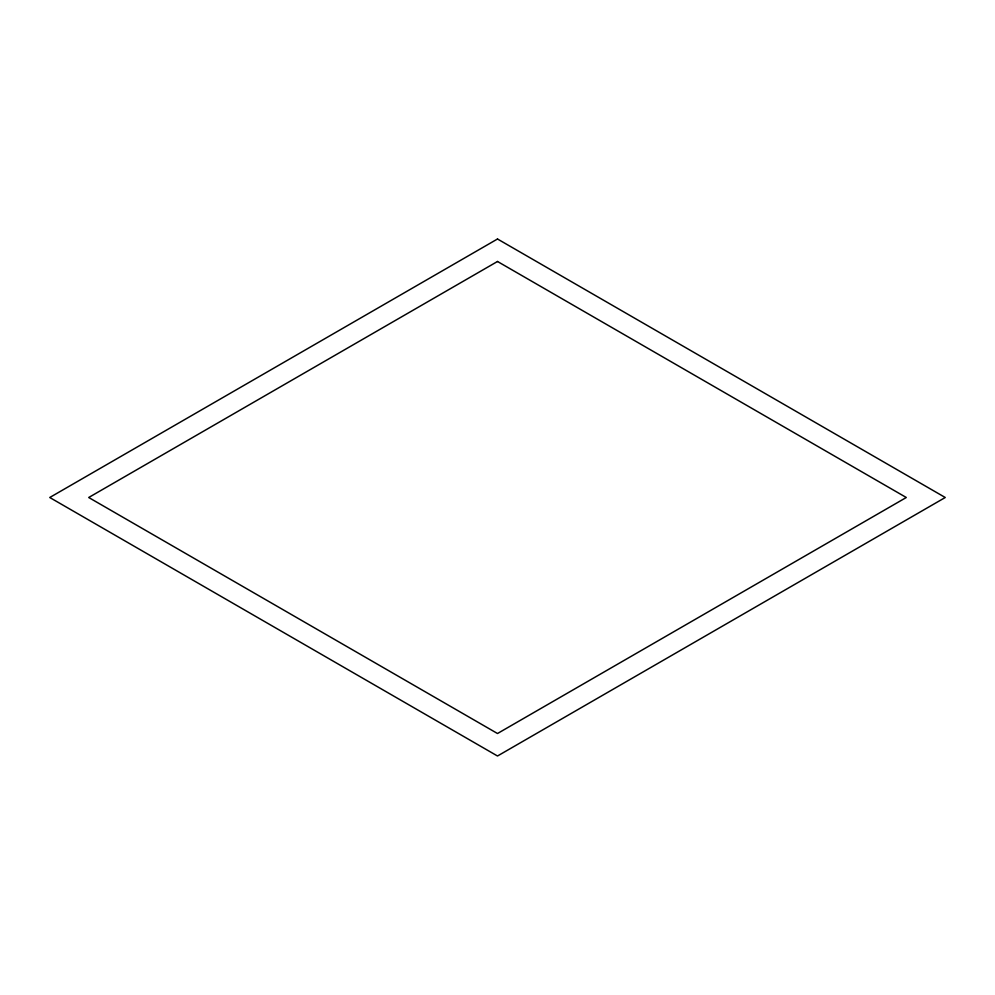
<?xml version="1.0" encoding="UTF-8"?>
<svg xmlns="http://www.w3.org/2000/svg" width="995" height="995" viewBox="0 0 995 995"><rect width="100%" height="100%" fill="white"/><g stroke="black" fill="none" stroke-linecap="round" stroke-linejoin="round"><path stroke-width="1.49" d="M497.5 238.999L49.75 497.5L497.5 756.001L945.25 497.5L497.5 238.999M497.5 261.486L88.704 497.5L497.5 733.514L906.296 497.5L497.5 261.486"/></g></svg>
